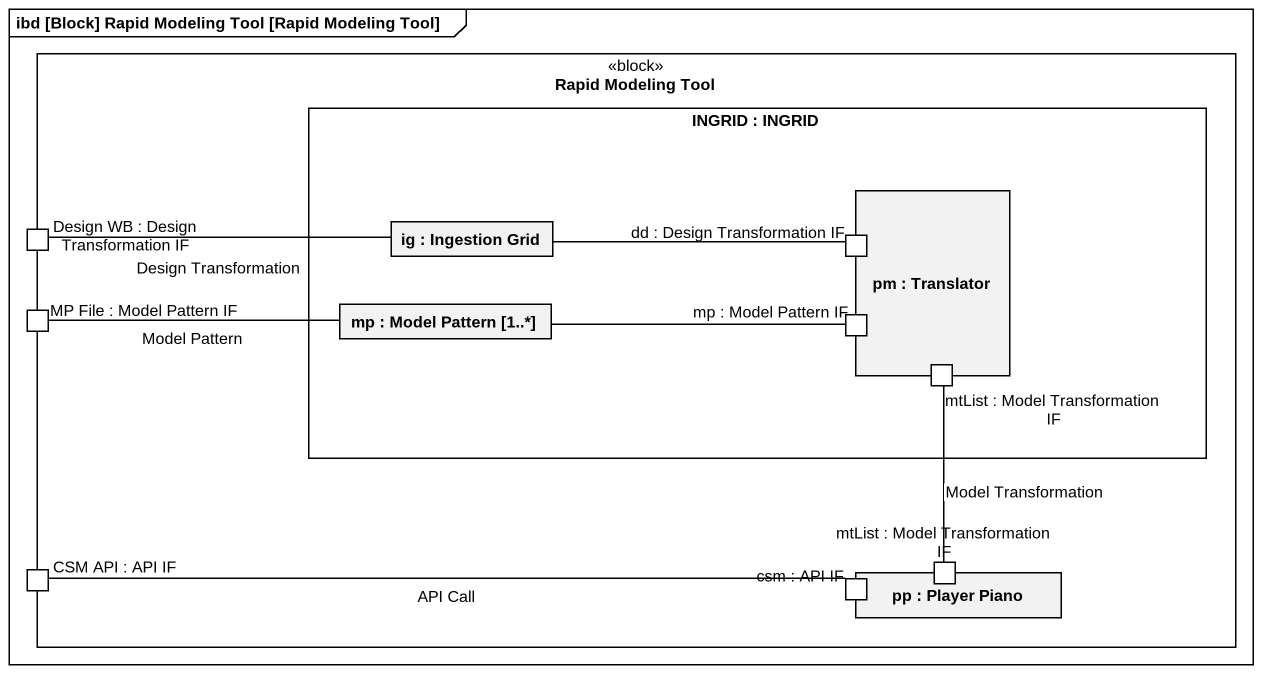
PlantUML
@startuml
mainframe ibd [Block] Rapid Modeling Tool [Rapid Modeling Tool]
rectangle "Rapid Modeling Tool" as Rapid_Modeling_Tool <<block>> {
  rectangle "INGRID : INGRID" as INGRID {
    rectangle "pm : Translator" as pm {
      port "dd : Design Transformation IF" as dd_Design_Transformation_IF
      port "mp : Model Pattern IF" as mp_Model_Pattern_IF
      port "mtList : Model Transformation IF" as mtList_Model_Transformation
    }
    rectangle "ig : Ingestion Grid" as ig
    rectangle "mp : Model Pattern [1..*]" as mp
  }
  port "Design WB : Design Transformation IF" as Design_WB_Design
  port "MP File : Model Pattern IF" as MP_File_Model_Pattern_IF
  port "CSM API : API IF" as CSM_API_API_IF
  rectangle "pp : Player Piano" as pp {
    port "csm : API IF" as csm_API_IF
    port "mtList : Model Transformation IF" as mtList_Model_Transformation_2
  }
}
Design_WB_Design -right- ig : Design Transformation
ig -right- dd_Design_Transformation_IF
MP_File_Model_Pattern_IF -right- mp : Model Pattern
mp -right- mp_Model_Pattern_IF
mtList_Model_Transformation -- mtList_Model_Transformation_2 : Model Transformation
csm_API_IF -left- CSM_API_API_IF : API Call
@enduml
